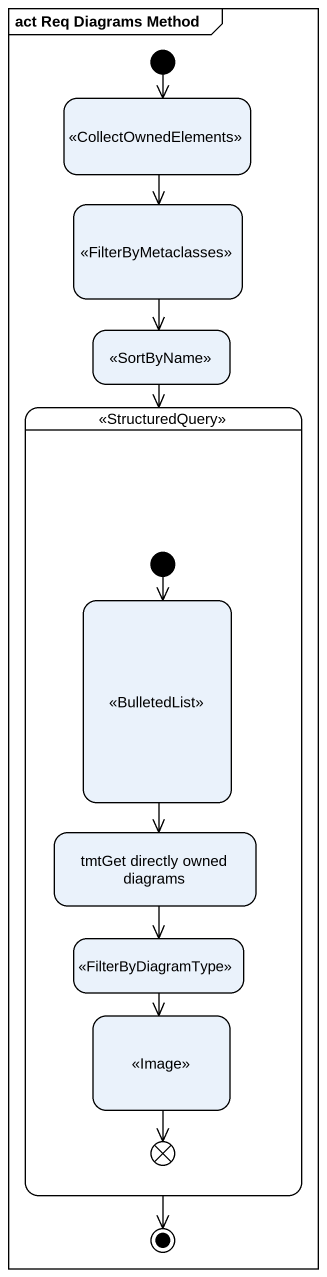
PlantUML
@startuml
mainframe act Req Diagrams Method
hide empty description
state " " as state1 <<CollectOwnedElements>>
state " " as state2 <<FilterByMetaclasses>>
state " " as state3 <<SortByName>>
state " " as state4 <<StructuredQuery>> {
  state " " as state5 <<BulletedList>>
  state "tmtGet directly owned diagrams" as tmtGet_directly_owned
  state " " as state6 <<FilterByDiagramType>>
  state " " as state7 <<Image>>
  state flowfinal1 <<end>>
  [*] --> state5
}
[*] --> state1
state1 --> state2
state2 --> state3
state3 --> state4
state5 --> tmtGet_directly_owned
tmtGet_directly_owned --> state6
state6 --> state7
state7 --> flowfinal1
state4 --> [*]
@enduml
